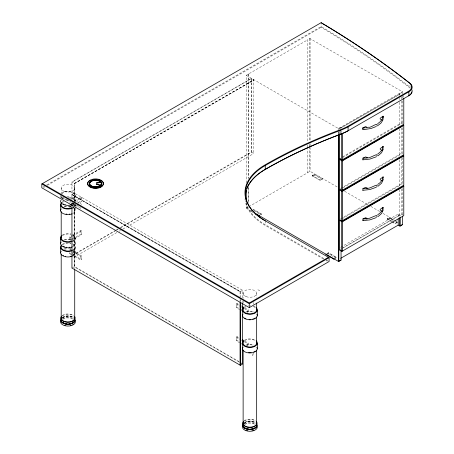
<?xml version="1.0" encoding="UTF-8"?>
<svg xmlns="http://www.w3.org/2000/svg" width="454" height="454" viewBox="0 0 454 454"><rect width="100%" height="100%" fill="white"/><g stroke="black" fill="none" stroke-linecap="round" stroke-linejoin="round"><path stroke-width="0.34" stroke-dasharray="2.27 1.7" d="M410.24 88.263A10.839 6.26 0 0 0 409.633 87.73A998.023 576.205 0 0 0 328.73 31.894L321.097 27.308L321.109 23.988M43.045 187.11L44.271 186.401M46.728 184.982L321.109 26.57A998.494 576.478 0 0 1 410.002 87.213A11.288 6.515 0 0 1 410.325 87.486M43.68 187.479L44.906 186.77M47.364 185.351L321.097 27.308M402.34 93.836L402.34 91.714L309.776 38.454L307.54 39.748L307.54 142.408M246.255 183.013L246.255 75.313L307.54 39.929M74.343 183.564L253.888 79.904L251.334 78.428L71.789 182.088L74.501 183.654L253.729 80.176M69.717 198.398L70.512 197.933L81.686 204.385M74.501 200.974L80.886 197.291L81.686 197.751L81.686 201.434L78.06 203.528M71.074 203.88L72.748 202.91L70.512 201.621L69.717 202.081L80.886 208.534L81.686 208.068M73.832 202.285L81.686 197.751M70.915 206.735L69.717 207.427L69.717 206.195M77.986 202.654L80.886 200.974L81.686 201.434M73.832 205.974L75.642 204.924M72.107 239.213L69.717 240.597L69.717 236.914L72.107 235.53M72.708 235.183L80.886 230.462L81.686 230.921L81.686 234.61L72.748 239.769L72.748 236.08L81.686 230.921M69.717 236.914L70.512 237.374L72.192 236.403M72.708 238.872L80.886 234.145L81.686 234.61M69.717 249.995L70.512 249.535L72.192 250.5M69.717 252.452L69.717 253.684L70.512 253.219L70.512 251.993M72.561 255.171L115.526 230.365M116.145 230.008L117.983 228.947M120.441 227.528L251.176 152.05L253.729 153.526L253.729 79.813L74.184 183.467L74.184 201.19M72.725 255.449L116.343 230.263M116.956 229.911L118.182 229.202M120.639 227.783L251.493 152.232L251.493 78.519L71.948 182.179L71.948 199.306M116.854 232.55L74.184 257.185L72.509 256.215M119.192 231.2L120.537 230.422M122.875 229.071L253.729 153.526M72.708 251.726L80.886 256.448L81.686 255.982L81.686 259.671L80.886 260.131L72.708 255.409M324.457 120.463L324.775 120.276M71.948 268.053L74.501 266.583L240.779 362.581M246.255 75.313L338.502 128.573L402.34 91.714M338.502 128.573L341.056 127.279M399.787 95.34L399.787 93.189L402.34 91.895M341.056 127.835L400.105 93.927L400.105 93.189M339.461 128.936L401.381 93.189M246.255 207.813L247.929 206.848M307.54 172.616L310.093 171.328L337.935 187.4M246.255 202.529L246.255 208.182L248.298 207.001M248.809 206.706L307.54 172.798L307.54 147.879M342.526 156.885L401.381 122.903L402.579 123.596M342.526 157.623L401.381 123.641M246.255 208.182L250.886 210.855L252.418 209.969M312.17 175.471L320.149 180.079L322.703 178.604L322.703 178.972L320.149 180.448L312.17 175.84L312.17 175.471L314.724 173.996L314.724 175.102L322.062 179.341M250.886 210.855L250.886 211.224L252.418 210.338M312.17 175.84L314.724 174.364L322.703 178.972M312.806 176.209L314.724 175.102M259.887 214.873L261.419 213.987L260.301 215.003M340.687 188.399L401.381 153.356L402.579 154.048M339.461 189.846L401.381 154.093M340.687 218.851L401.381 183.808L402.579 184.5M342.526 218.527L401.381 184.545M71.948 194.709L240.064 291.769L242.776 290.202M239.718 309.628L236.233 307.619L236.233 303.936L237.033 303.471L239.383 304.833M326.914 253.57L328.446 252.685L336.425 257.293L336.425 257.662L334.195 258.95M391.484 221.637L387.177 219.146L387.177 218.777L389.731 217.301L389.731 218.408L393.402 220.531M326.403 254.234L328.446 253.054L336.425 257.662M387.177 219.146L389.731 217.67L394.027 220.15M327.487 254.342L328.446 253.792L335.79 258.031M387.818 219.515L389.731 218.408M236.233 307.619L237.033 307.159L239.383 308.516M340.682 247.282L398.192 214.078L400.105 214.997L400.105 216.382M341.669 248.554L399.787 214.997M339.461 250.012L341.056 248.906M342.884 248.037L401.381 214.265L402.579 214.952M334.893 258.178L336.425 257.293M392.086 221.614L395.156 223.385L397.71 221.91M392.086 221.983L395.156 223.754L397.71 222.278M244.417 308.658L247.407 310.383L248.202 309.923L248.202 313.606M239.718 342.798L236.233 340.789L236.233 337.106L237.033 336.647L240.563 338.678M236.233 340.789L237.033 340.33L240.563 342.367M244.417 341.828L247.407 343.553L248.202 343.093L248.202 346.164M344.637 191.27L368.404 204.992M370.839 206.4L379.981 211.678M383.028 213.431L394.027 219.787M394.639 220.139L397.097 221.558M394.639 220.508L397.097 221.927M395.848 221.944L397.074 222.647M387.177 218.777L391.473 221.257M261.419 213.987L253.44 209.379L253.44 210.486M253.44 209.748L261.419 214.356M254.047 210.838L260.778 214.725M250.886 211.224L253.36 212.648M246.113 202.626A67.708 39.089 0 0 0 265.25 224.673L325.404 259.404M326.017 259.756L329.088 261.527M323.56 259.075L264.926 225.224A68.157 39.35 0 0 1 245.256 201.048M326.006 260.488L327.226 261.192M257.878 289.709L260.59 291.275M71.948 194.34L240.382 291.587L240.382 296.547M240.223 291.678L71.789 194.431L74.184 193.052L242.618 290.299L242.618 298.091M73.225 203.188L80.477 207.376M239.973 305.173L241.738 306.189M244.678 307.886L248.202 309.923M236.233 303.936L240.875 306.615M241.46 306.949L242.618 307.619M239.973 308.856L241.738 309.872M240.297 309.963L242.039 310.967M244.678 341.056L248.202 343.093M236.233 337.106L240.875 339.785M241.46 340.12L242.618 340.789M240.297 343.139L242.039 344.143M81.686 255.982L72.748 250.824L72.748 254.512L81.686 259.671M69.717 253.684L72.107 255.063M241.392 362.933L242.618 363.643M239.547 362.235L74.184 266.765L74.184 207.569M240.16 362.593L242.005 363.654M410.002 85.278L410.002 87.213M403.776 95.635L403.776 97.037M402.34 96.14L402.34 98.257M402.34 100.902L402.34 123.704M402.34 127.756L402.34 154.615M402.34 157.442L402.34 185.187M402.34 188.541L402.34 215.395M401.381 96.725L401.381 100.266M401.381 100.97L401.381 122.903M401.381 127.886L401.381 153.356M401.381 158.338L401.381 183.808M401.381 188.79L401.381 214.265M399.787 98.172L399.787 99.591M399.787 102.422L399.787 125.077M399.787 128.618L399.787 156.233M399.787 159.774L399.787 185.97M399.787 189.511L399.787 217.074M398.192 214.078L398.192 218.226M395.156 223.385L395.156 223.754M341.851 131.03L341.851 132.443M341.056 127.097L341.056 128.017M338.82 128.573L338.82 130.69M338.82 131.399L338.82 133.516M338.502 132.103L338.502 134.225M328.446 252.685L328.446 253.792M320.149 180.079L320.149 180.448M310.093 38.454L310.093 140.933M310.093 143.765L310.093 146.591M310.093 147.295L310.093 171.328M309.776 38.454L309.776 141.642M309.776 144.468L309.776 145.882M309.776 146.591L309.776 171.328M307.54 145.053L307.54 147.17M265.25 220.803L265.25 224.673M256.669 293.375L256.669 297.523M253.247 302.517L253.247 304.356M253.247 352.27L253.247 355.959L252.452 355.499L252.452 352.423M251.176 78.707L251.176 152.05M248.809 73.837L248.809 177.73M248.809 186.917L248.809 203.176M248.491 74.025L248.491 178.887M248.491 188.104L248.491 202.274M247.407 310.383L247.407 312.84M247.407 343.553L247.407 346.629M243.128 293.409L243.128 298.25M243.128 301.013L243.128 303.085M242.618 301.382L242.618 302.767M240.382 299.385L240.382 301.507M240.064 291.769L240.064 296.706M240.064 299.526L240.064 301.643M237.033 303.471L237.033 307.159M237.033 336.647L237.033 340.33M80.886 197.291L80.886 200.974M80.886 230.462L80.886 234.145M80.886 256.448L80.886 260.131M75.404 195.407L75.404 201.201M75.404 204.618L75.404 206.269M75.404 206.695L75.404 210.418M75.404 237.788L75.404 243.588M75.404 247.004L75.404 252.804M74.728 188.047L74.728 201.19M74.728 208.085L74.728 268.723M74.501 183.654L74.501 201.162M74.501 208.17L74.501 266.583M74.184 203.681L74.184 206.859M73.225 203.25L73.225 206.32M73.225 235.808L73.225 239.491M73.225 251.102L73.225 254.785M72.748 202.91L72.748 204.141M71.948 202.467L71.948 204.039M70.512 206.042L70.512 207.274M70.512 237.374L70.512 240.444M61.194 188.047L61.194 192.984M61.194 196.105L61.194 198.182M60.513 197.745L60.513 195.674A7.451 4.302 0 0 0 62.692 198.58M245.16 200.39A68.157 39.35 0 0 1 245.024 199.062M62.879 319.19A6.77 3.91 0 0 1 73.31 319.378M61.926 193.767A6.77 3.91 0 0 1 72.595 192.689A6.77 3.91 0 0 1 71.409 198.903M66.483 199.357A6.77 3.91 0 0 1 61.591 196.866M62.374 318.929A7.451 4.302 0 0 1 73.548 318.929M62.414 317.823A7.009 4.046 0 0 1 73.747 318.027M62.357 318.101A6.77 3.91 0 0 1 73.786 318.311M62.357 317.732A6.77 3.91 0 0 1 73.786 317.942M62.357 315.893A6.77 3.91 0 0 1 73.786 316.098M62.544 317.176A7.224 4.171 0 0 1 73.667 317.374M62.255 315.536A7.224 4.171 0 0 1 73.667 315.536M72.748 255.432A6.77 3.91 0 0 0 72.748 249.904A6.77 3.91 0 0 0 72.748 244.377M61.273 252.055A6.77 3.91 0 0 1 61.926 250.892M64.513 249.303A6.77 3.91 0 0 1 71.034 249.184M62.357 244.944A6.77 3.91 0 0 1 71.034 243.656M72.526 249.269A7.451 4.302 0 0 1 72.526 256.067M63.776 249.11A7.451 4.302 0 0 1 65.881 248.537M70.035 248.537A7.451 4.302 0 0 1 70.92 248.724M72.526 243.741A7.451 4.302 0 0 1 72.526 250.54M62.374 244.297A7.451 4.302 0 0 1 66.795 242.89M69.127 242.89A7.451 4.302 0 0 1 70.92 243.191M72.748 246.216A6.77 3.91 0 0 0 72.748 240.688A6.77 3.91 0 0 0 72.748 235.161M61.273 242.845A6.77 3.91 0 0 1 61.926 241.681M64.513 240.087A6.77 3.91 0 0 1 71.034 239.973M62.357 235.728A6.77 3.91 0 0 1 71.034 234.44M74.598 208.329A7.451 4.302 0 0 1 72.526 213.681M64.167 206.581A7.451 4.302 0 0 1 67.26 206.002M68.662 206.002A7.451 4.302 0 0 1 70.92 206.337M72.884 207.058A7.451 4.302 0 0 1 74.371 208.091M75.375 204.351A7.451 4.302 0 0 1 75.114 205.951M73.843 207.387A7.451 4.302 0 0 1 72.526 208.153M62.073 202.121A7.451 4.302 0 0 1 63.032 201.531M66.335 200.554A7.451 4.302 0 0 1 68.662 200.475M74.7 204.385A6.77 3.91 0 0 1 74.649 205.367M73.31 207.149A6.77 3.91 0 0 1 72.748 207.518A6.77 3.91 0 0 1 72.748 213.045M62.357 202.558A6.77 3.91 0 0 1 64.156 201.519M66.903 200.895A6.77 3.91 0 0 1 68.599 200.861M69.019 200.895A6.77 3.91 0 0 1 69.439 200.94M73.559 203.267A6.77 3.91 0 0 1 72.748 203.835M61.273 200.458A6.77 3.91 0 0 1 61.352 200.214M62.612 198.67A6.77 3.91 0 0 1 64.156 197.836M68.174 197.161A6.77 3.91 0 0 1 74.728 200.946M66.795 196.82A7.451 4.302 0 0 1 75.375 201.474M73.843 203.704A7.451 4.302 0 0 1 72.884 204.294M61.801 198.653A7.451 4.302 0 0 1 63.776 197.513M61.324 193.586A7.451 4.302 0 0 1 73.06 192.405A7.451 4.302 0 0 1 71.749 199.244M67.725 199.839A7.451 4.302 0 0 1 63.032 198.767M61.273 209.669A6.77 3.91 0 0 1 61.926 208.505M64.156 207.047A6.77 3.91 0 0 1 71.034 206.797M72.526 240.058A7.451 4.302 0 0 1 72.526 246.851M64.167 239.752A7.451 4.302 0 0 1 70.92 239.508M72.526 234.525A7.451 4.302 0 0 1 72.526 241.324M62.374 235.081A7.451 4.302 0 0 1 70.92 233.98M244.036 420.875A7.224 4.171 0 0 1 255.443 420.642M244.61 422.316A7.224 4.171 0 0 1 255.443 422.487M243.963 423.378A7.009 4.046 0 0 1 255.279 422.941M243.951 423.656A6.77 3.91 0 0 1 255.358 423.213M244.445 424.07A7.451 4.302 0 0 1 255.307 424.042M244.661 307.5A6.77 3.91 0 0 1 245.892 306.825M253.133 306.546A6.77 3.91 0 0 1 255.358 307.67M244.445 307.052A7.451 4.302 0 0 1 245.495 306.512M248.015 305.82A7.451 4.302 0 0 1 248.469 305.758M250.33 305.684A7.451 4.302 0 0 1 250.801 305.712M253.86 306.337A7.451 4.302 0 0 1 255.307 307.023M245.881 311.887A7.451 4.302 0 0 1 254.251 312.017M243.446 314.316A6.77 3.91 0 0 1 243.758 313.856M246.607 312.091A6.77 3.91 0 0 1 253.133 312.074M256.011 313.827A6.77 3.91 0 0 1 256.544 314.758M244.661 340.67A6.77 3.91 0 0 1 255.358 340.841M244.445 340.222A7.451 4.302 0 0 1 255.307 340.194M245.881 345.057A7.451 4.302 0 0 1 253.86 345.04M243.446 347.486A6.77 3.91 0 0 1 243.951 346.811M246.244 345.386A6.77 3.91 0 0 1 253.502 345.369M256.011 346.998A6.77 3.91 0 0 1 256.544 347.929M244.4 421.028A6.77 3.91 0 0 1 255.358 421M244.661 424.518A6.77 3.91 0 0 1 255.097 424.496M243.951 423.287A6.77 3.91 0 0 1 244.4 422.873M244.661 422.68A6.77 3.91 0 0 1 255.358 422.844M64.394 191.492A6.77 3.91 0 0 0 74.728 188.291A6.77 3.91 0 0 0 64.757 184.721A6.77 3.91 0 0 0 64.394 191.492M246.176 296.661A6.77 3.91 0 0 0 256.658 293.625A6.77 3.91 0 0 0 246.863 289.902A6.77 3.91 0 0 0 246.176 296.661"/><path stroke-width="0.68" d="M403.776 185.93L403.771 186.31L342.18 221.87L339.461 220.298L339.461 250.012L341.851 251.397L403.776 215.644L403.776 185.93L341.851 221.683L341.851 251.397L342.18 251.204L342.18 221.87M383.324 118.636L383.102 119.442M383.38 179.341L381.542 183.2L378.034 186.248M383.04 146.563L382.206 150.07M383.04 177.015L382.206 180.522M382.183 210.491L383.085 207.319M383.369 148.946L381.542 152.748L378.034 155.796M383.346 209.754L381.513 213.556L378.051 216.581M382.813 120.219L380.934 123.108L377.989 125.486M381.57 120.015L379.896 121.995L377.649 123.692M381.61 150.319L379.941 152.3L377.688 154.002M381.61 180.777L379.941 182.758L377.688 184.455M381.587 211.133L379.913 213.113L377.666 214.81M383.108 146.511L380.225 148.537L380.225 149.315L382.206 150.456M383.108 176.964L380.225 178.989L380.225 179.767L382.206 180.908M363.024 220.525L362.899 218.907L365.725 217.704L367.207 218.561M41.813 183.949L321.109 22.7L328.73 27.285A998.023 576.205 0 0 1 409.633 83.127A10.839 6.26 0 0 1 408.56 91.254L347.787 126.343A57.062 32.943 0 0 1 339.785 129.94L337.628 130.746A463.148 267.395 0 0 0 264.926 164.967A68.157 39.35 0 0 0 264.926 220.616L329.088 257.662L329.088 261.527L249.286 307.602L41.813 187.814L41.813 183.949L249.286 303.732L329.088 257.662M265.25 220.803A67.708 39.089 0 0 1 265.25 165.517A462.688 267.128 0 0 1 337.878 131.337L340.035 130.531A57.522 33.21 0 0 0 348.099 126.899L408.884 91.804A11.288 6.515 0 0 0 410.002 83.343A998.494 576.478 0 0 0 321.109 22.7M412.011 89.92A11.288 6.515 0 0 1 408.884 95.675L347.787 130.951A57.062 32.943 0 0 1 339.785 134.549L337.628 135.354A463.148 267.395 0 0 0 264.926 169.575A68.157 39.35 0 0 0 248.627 184.67M341.851 190.487L341.851 160.773L403.776 125.026L403.776 154.74L341.851 190.487L339.461 189.108L339.461 159.394L340.687 158.684M339.461 133.89L339.461 158.656L341.851 160.035L403.776 124.288L403.776 98.109M339.461 159.394L342.174 160.96L403.776 125.389M255.182 213.703L258.865 215.832L259.183 215.644M341.851 220.945L341.851 191.225L403.776 155.478L403.776 185.192L341.851 220.945L339.461 219.56L339.461 189.846L342.174 191.412L403.776 155.847M42.455 183.581L249.286 302.994L328.446 257.293M325.893 254.161L325.893 254.529L333.872 259.138L334.195 258.95M340.682 258.337L398.192 225.133L400.105 226.058L402.34 224.77L402.34 216.104M341.056 259.966L338.502 261.442L255.182 213.335M402.34 224.582L399.787 226.058L399.787 217.767M338.502 134.929L338.502 261.442L341.056 260.148L341.056 250.472M71.948 204.266L71.948 268.053L240.382 365.3L242.618 364.012L242.618 303.459M376.247 126.49L371.02 128.493L364.522 129.532M376.287 156.8L369.857 159.087L362.729 159.859M376.287 187.252L369.857 189.539L362.729 190.311M376.264 217.614L369.834 219.895L362.706 220.667M382.994 117.864L383.068 116.201L382.16 119.76M383.04 148.174L383.051 146.477M362.979 158.134L367.059 158.049M383.04 178.626L383.051 176.929M362.979 188.586L367.059 188.501M383.017 208.982L383.028 207.285L380.202 209.351L380.202 210.123L382.183 211.263M348.099 126.899L348.099 130.769A57.522 33.21 0 0 1 340.035 134.401L337.878 135.207A462.688 267.128 0 0 0 265.25 169.387A67.708 39.089 0 0 0 245.438 198.023M368.296 127.205C370.356 128.624 378.437 121.15 377.064 125.996M364.341 129.146L362.933 129.458L362.933 127.824L367.683 127.733L365.703 126.587L362.877 127.79L362.877 129.424M367.048 157.72C369.198 159.133 379.209 151.71 376.814 156.131M367.048 188.172C369.164 189.556 379.26 182.196 376.814 186.588M365.691 218.697C368.029 220.445 379.186 212.455 376.792 216.944M101.026 182.491L96.787 182.9L101.026 182.491A5.868 3.388 0 0 1 100.731 185.181L96.787 184.5L99.42 185.011M363.024 218.913L366.367 218.868M382.16 120.145L380.185 119.005L380.185 118.227L383.011 116.167L383.011 117.802M367.235 157.754L365.748 156.897L362.922 158.1L362.922 159.734M367.235 188.206L365.748 187.349L362.922 188.552L362.922 190.186M242.322 306.529L243.503 307.205M242.618 307.619L243.815 308.311M242.322 339.7L243.503 340.381M242.618 340.789L243.815 341.482M96.787 182.718L96.787 184.682M408.884 91.804L408.884 95.675M400.105 217.767L400.105 226.058M398.192 218.919L398.192 225.133M342.174 133.3L342.174 159.853M342.174 160.96L342.174 190.305M342.174 191.412L342.174 220.757M341.851 133.153L341.851 160.035M340.035 130.531L340.035 134.401M338.82 134.929L338.82 261.442M333.872 258.769L333.872 259.138M265.25 165.517L265.25 169.387M258.865 215.463L258.865 215.832M257.344 309.963L257.344 315.49M257.344 343.133L257.344 348.661M256.669 303.051L256.669 309.963M256.669 316.909L256.669 343.133M256.669 350.068L256.669 423.298M249.286 302.994L249.286 307.602M246.255 190.515L246.255 199.703M243.128 350.102L243.128 423.332M240.382 302.216L240.382 365.3M240.064 302.347L240.064 365.118M74.728 269.426L74.728 318.214M61.194 211.575L61.194 238.049M61.194 253.951L61.194 318.214M60.513 204.618L60.513 210.418M60.513 237.788L60.513 243.588M60.513 247.004L60.513 252.804M246.732 188.506A68.157 39.35 0 0 1 248.355 185.141M73.037 324.36A6.77 3.91 0 0 1 72.748 324.536M71.034 325.257A6.77 3.91 0 0 1 70.648 325.365M65.268 325.365A6.77 3.91 0 0 1 64.888 325.257M75.114 320.575A7.451 4.302 0 0 1 67.493 326.068A7.451 4.302 0 0 1 61.125 320.064M74.955 320.172A7.009 4.046 0 0 1 67.51 324.338A7.009 4.046 0 0 1 61.029 319.667M74.728 320.178A6.77 3.91 0 0 1 74.7 320.666M74.462 321.392A6.77 3.91 0 0 1 68.809 324.179A6.77 3.91 0 0 1 62.13 322.289M61.926 322.073A6.77 3.91 0 0 1 61.744 321.852M61.46 321.392A6.77 3.91 0 0 1 61.273 320.91M74.331 321.256A6.77 3.91 0 0 1 74.172 321.483M73.991 321.704A6.77 3.91 0 0 1 73.786 321.92M73.559 322.13A6.77 3.91 0 0 1 73.31 322.329M73.037 322.516A6.77 3.91 0 0 1 72.436 322.862M72.112 323.021A6.77 3.91 0 0 1 71.409 323.299M70.648 323.52A6.77 3.91 0 0 1 69.848 323.685M66.068 323.685A6.77 3.91 0 0 1 65.268 323.52M64.156 323.163A6.77 3.91 0 0 1 63.81 323.021M63.481 322.862A6.77 3.91 0 0 1 62.879 322.516M61.46 321.023A6.77 3.91 0 0 1 61.352 320.785M74.7 317.721A6.77 3.91 0 0 1 67.323 321.982A6.77 3.91 0 0 1 61.46 317M75.148 319.542A7.224 4.171 0 0 1 67.277 324.082A7.224 4.171 0 0 1 61.023 318.77M74.757 316.676A7.224 4.171 0 0 1 67.504 322.249A7.224 4.171 0 0 1 61.523 316.194M70.648 256.255A6.77 3.91 0 0 1 70.251 256.345M65.665 256.345A6.77 3.91 0 0 1 65.268 256.255M63.481 255.602A6.77 3.91 0 0 1 63.174 255.432M72.112 250.228A6.77 3.91 0 0 1 64.156 250.375A6.77 3.91 0 0 1 61.46 246.051M72.146 250.699A7.451 4.302 0 0 1 62.862 250.273A7.451 4.302 0 0 1 61.551 244.95M72.146 256.226A7.451 4.302 0 0 1 63.969 256.3A7.451 4.302 0 0 1 60.603 251.993M69.848 247.209A6.77 3.91 0 0 1 69.439 247.271M66.483 247.271A6.77 3.91 0 0 1 66.068 247.209M64.513 246.817A6.77 3.91 0 0 1 64.156 246.687M63.481 246.386A6.77 3.91 0 0 1 63.174 246.216M100.243 181.413A6.322 3.649 0 0 1 101.134 185.482M100.947 185.68A6.322 3.649 0 0 1 100.731 185.873M100.499 186.061A6.322 3.649 0 0 1 99.976 186.407M99.687 186.56A6.322 3.649 0 0 1 99.057 186.844M98.376 187.076A6.322 3.649 0 0 1 97.644 187.258M93.365 187.258A6.322 3.649 0 0 1 92.996 187.173M91.952 186.844A6.322 3.649 0 0 1 91.634 186.708M91.038 186.407A6.322 3.649 0 0 1 90.511 186.061M90.278 185.873A6.322 3.649 0 0 1 90.068 185.68M89.875 185.482A6.322 3.649 0 0 1 89.705 185.272M89.557 185.062A6.322 3.649 0 0 1 92.996 180.476M93.365 180.391A6.322 3.649 0 0 1 99.976 181.242M411.704 91.912A10.839 6.26 0 0 1 411.568 92.542M411.455 92.849A10.839 6.26 0 0 1 411.154 93.462M410.966 93.757A10.839 6.26 0 0 1 410.745 94.046M410.507 94.336A10.839 6.26 0 0 1 408.56 95.862M72.112 241.012A6.77 3.91 0 0 1 64.156 241.159A6.77 3.91 0 0 1 61.46 236.835M72.146 213.84A7.451 4.302 0 0 1 63.969 213.913A7.451 4.302 0 0 1 60.603 209.612M72.146 208.312A7.451 4.302 0 0 1 62.862 207.887A7.451 4.302 0 0 1 61.551 202.563M72.112 207.841A6.77 3.91 0 0 1 64.156 207.989A6.77 3.91 0 0 1 61.46 203.664M71.034 204.55A6.77 3.91 0 0 1 70.648 204.658M65.268 204.658A6.77 3.91 0 0 1 64.888 204.55M63.81 204.158A6.77 3.91 0 0 1 63.481 203.999M72.146 204.623A7.451 4.302 0 0 1 63.969 204.697A7.451 4.302 0 0 1 60.603 200.396M69.848 214.038A6.77 3.91 0 0 1 69.439 214.095M66.903 214.146A6.77 3.91 0 0 1 66.068 214.038M72.146 241.483A7.451 4.302 0 0 1 62.862 241.063A7.451 4.302 0 0 1 61.551 235.734M72.146 247.01A7.451 4.302 0 0 1 63.969 247.084A7.451 4.302 0 0 1 60.603 242.782M256.209 421.289A7.224 4.171 0 0 1 249.927 427.486A7.224 4.171 0 0 1 243.554 421.323M256.754 423.849A7.224 4.171 0 0 1 249.7 429.325A7.224 4.171 0 0 1 243.168 423.639M256.811 425.398A7.451 4.302 0 0 1 249.694 431.3A7.451 4.302 0 0 1 243.145 425.188M256.777 424.757A7.009 4.046 0 0 1 249.706 429.575A7.009 4.046 0 0 1 243.1 424.541M256.555 426.244A6.77 3.91 0 0 1 256.345 426.715M256.039 427.174A6.77 3.91 0 0 1 250.353 429.427A6.77 3.91 0 0 1 244.195 427.634M243.98 427.424A6.77 3.91 0 0 1 243.781 427.203M243.611 426.981A6.77 3.91 0 0 1 243.344 426.516M256.169 340.829A7.451 4.302 0 0 1 254.79 346.391A7.451 4.302 0 0 1 245.052 346.419A7.451 4.302 0 0 1 243.594 340.863M256.328 308.754A6.77 3.91 0 0 1 249.711 313.884A6.77 3.91 0 0 1 243.594 308.555M256.169 307.659A7.451 4.302 0 0 1 254.79 313.22A7.451 4.302 0 0 1 245.052 313.249A7.451 4.302 0 0 1 243.594 307.693M257.208 314.684A7.451 4.302 0 0 1 249.694 319.809A7.451 4.302 0 0 1 242.674 314.457M255.131 317.987A6.77 3.91 0 0 1 254.853 318.169M254.234 318.509A6.77 3.91 0 0 1 253.899 318.663M253.184 318.924A6.77 3.91 0 0 1 252.804 319.037M250.773 319.383A6.77 3.91 0 0 1 249.076 319.389M245.943 318.68A6.77 3.91 0 0 1 245.603 318.532M244.984 318.197A6.77 3.91 0 0 1 244.7 318.01M256.328 341.924A6.77 3.91 0 0 1 249.711 347.06A6.77 3.91 0 0 1 243.594 341.726M257.208 347.855A7.451 4.302 0 0 1 249.694 352.979A7.451 4.302 0 0 1 242.674 347.628M255.131 351.158A6.77 3.91 0 0 1 254.853 351.345M254.234 351.68A6.77 3.91 0 0 1 253.899 351.833M251.193 352.514A6.77 3.91 0 0 1 248.656 352.52M256.328 422.089A6.77 3.91 0 0 1 249.711 427.22A6.77 3.91 0 0 1 243.594 421.891M253.899 430.154A6.77 3.91 0 0 1 253.548 430.29M252.418 430.63A6.77 3.91 0 0 1 252.015 430.71M247.833 430.721A6.77 3.91 0 0 1 247.43 430.642M246.295 430.307A6.77 3.91 0 0 1 245.943 430.171M256.465 426.113A6.77 3.91 0 0 1 256.345 426.351M255.392 427.441A6.77 3.91 0 0 1 254.552 427.997M253.899 428.309A6.77 3.91 0 0 1 253.184 428.576M252.418 428.786A6.77 3.91 0 0 1 250.773 429.036M249.076 429.036A6.77 3.91 0 0 1 247.43 428.797M246.664 428.593A6.77 3.91 0 0 1 245.943 428.332M245.285 428.02A6.77 3.91 0 0 1 244.984 427.844M100.731 184.994A5.868 3.388 0 0 1 91.623 185.998A5.868 3.388 0 0 1 92.207 180.652A5.868 3.388 0 0 1 101.026 182.309M100.555 182.099A5.868 3.388 0 0 1 99.244 186.435A5.868 3.388 0 0 1 91.623 186.367M91.356 186.219A5.868 3.388 0 0 1 89.665 183.507M89.778 183.087A5.868 3.388 0 0 1 90.119 182.48M90.278 182.287A5.868 3.388 0 0 1 90.652 181.918M90.868 181.748A5.868 3.388 0 0 1 91.101 181.583M91.356 181.43A5.868 3.388 0 0 1 91.907 181.146M92.52 180.908A5.868 3.388 0 0 1 92.843 180.806M94.954 180.454A5.868 3.388 0 0 1 96.055 180.454M97.837 180.715A5.868 3.388 0 0 1 98.49 180.908M99.103 181.146A5.868 3.388 0 0 1 99.653 181.43M103.274 183.002A7.9 4.563 0 0 1 93.728 188.268A7.9 4.563 0 0 1 89.149 181.118M89.455 180.891A7.9 4.563 0 0 1 89.784 180.681M90.142 180.476A7.9 4.563 0 0 1 90.516 180.289M92.65 179.574A7.9 4.563 0 0 1 93.115 179.478M98.002 179.5A7.9 4.563 0 0 1 98.467 179.597M99.358 179.846A7.9 4.563 0 0 1 99.784 179.994M100.584 180.334A7.9 4.563 0 0 1 101.628 180.942M101.929 181.169A7.9 4.563 0 0 1 102.207 181.407M102.456 181.657A7.9 4.563 0 0 1 102.678 181.912M102.871 182.179A7.9 4.563 0 0 1 103.172 182.724M92.173 186.56A6.322 3.649 0 0 0 101.821 183.569A6.322 3.649 0 0 0 92.52 180.238A6.322 3.649 0 0 0 92.173 186.56M91.504 187.388A7.9 4.563 0 0 0 103.404 183.49A7.9 4.563 0 0 0 91.606 179.489A7.9 4.563 0 0 0 91.504 187.388"/></g></svg>
